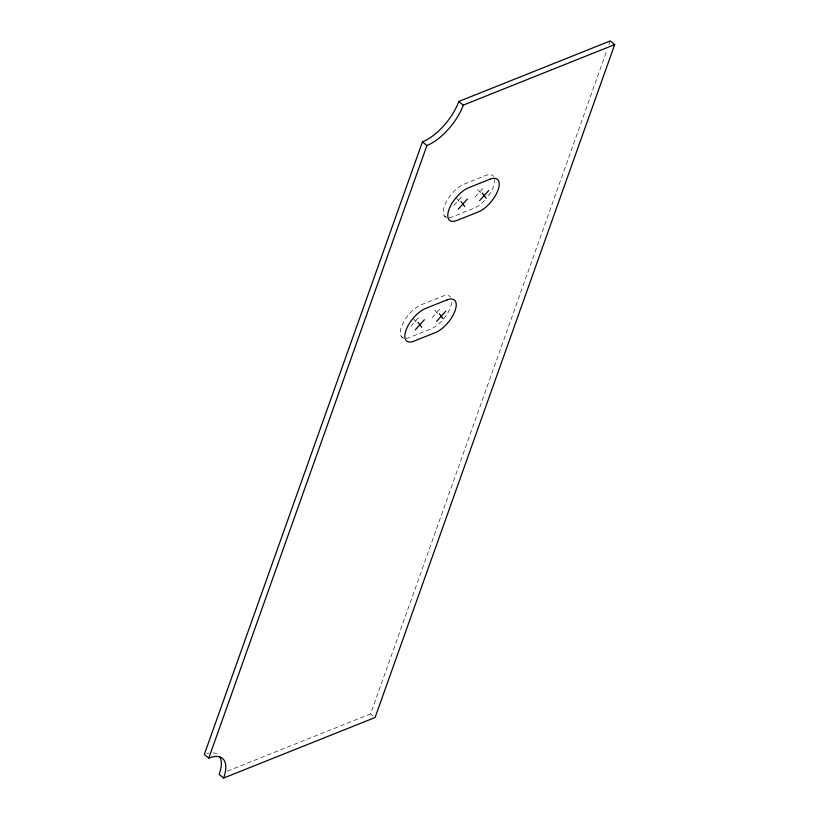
<?xml version="1.0" encoding="UTF-8"?>
<svg xmlns="http://www.w3.org/2000/svg" width="819" height="819" viewBox="0 0 819 819"><rect width="100%" height="100%" fill="white"/><g stroke="black" fill="none" stroke-linecap="round" stroke-linejoin="round"><path stroke-width="0.61" stroke-dasharray="4.09 3.07" d="M227.457 771.099L370.608 713.881L606.797 50.583M608.947 44.564L610.227 40.95M453.808 205.487L462.899 195.383M475.163 196.949L484.254 186.845M410.831 326.187L419.922 316.083M432.176 317.659L441.267 307.555M444.42 215.909L446.212 217.373M401.443 336.619L403.235 338.073M370.608 713.881L373.29 716.072M477.846 189.404L481.562 194.39M456.49 197.942L460.217 202.928M434.869 310.114L438.585 315.1M413.513 318.642L417.229 323.628M206.736 753.623A38.636 17.168 -50.9 0 1 209.091 753.05M213.288 752.856A38.636 17.168 -50.9 0 1 217.68 754.483M406.163 338.36A20.925 9.296 -50.9 0 0 409.551 337.479L430.907 328.951A20.925 9.296 -50.9 0 0 451.658 299.631M403.388 338.063A20.925 9.296 -50.9 0 1 403.47 322.266A20.925 9.296 -50.9 0 1 421.191 304.791L442.547 296.263A20.925 9.296 -50.9 0 1 450.655 297.123M449.14 217.659A20.925 9.296 -50.9 0 0 452.538 216.779L473.884 208.241A20.925 9.296 -50.9 0 0 485.401 199.529M446.375 217.363A20.925 9.296 -50.9 0 1 446.457 201.556A20.925 9.296 -50.9 0 1 464.178 184.091L485.524 175.553A20.925 9.296 -50.9 0 1 493.632 176.413M494.635 178.921A20.925 9.296 -50.9 0 1 486.128 198.72"/><path stroke-width="1.23" d="M422.43 141.892L204.3 754.473L208.773 758.118A38.636 17.168 -50.9 0 1 223.648 778.05L375.082 717.526L614.7 44.595L610.227 40.95L458.794 101.474A38.636 17.168 -50.9 0 1 422.43 141.892L426.904 145.536L208.773 758.118M458.282 209.121L467.373 199.017M479.637 200.594L488.728 190.489M415.305 329.832L424.396 319.727M436.65 321.294L445.751 311.189M426.904 145.536A38.636 17.168 -50.9 0 0 463.267 105.119L614.7 44.595M458.794 101.474L463.267 105.119M223.648 778.05L219.175 774.405A38.636 17.168 -50.9 0 0 219.809 756.889M482.319 193.049L486.046 198.034M460.974 201.576L464.69 206.562M439.342 313.749L443.059 318.734M417.987 322.287L421.703 327.272M489.997 179.197L468.652 187.725A20.925 9.296 -50.9 0 0 448.945 209.623A20.925 9.296 -50.9 0 0 457.012 220.424L478.357 211.886A20.925 9.296 -50.9 0 0 498.065 189.988A20.925 9.296 -50.9 0 0 489.997 179.197M447.02 299.897L425.665 308.435A20.925 9.296 -50.9 0 0 405.968 330.323A20.925 9.296 -50.9 0 0 414.025 341.124L435.38 332.596A20.925 9.296 -50.9 0 0 455.077 310.698A20.925 9.296 -50.9 0 0 447.02 299.897"/></g></svg>
